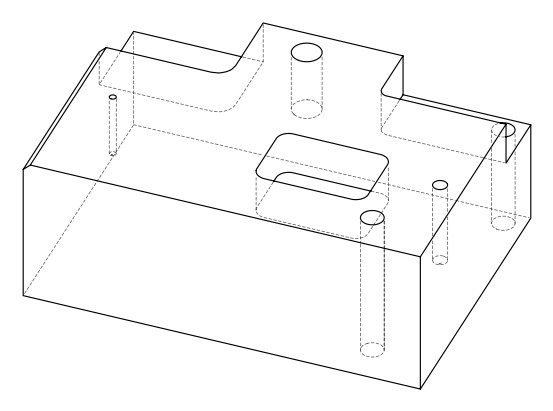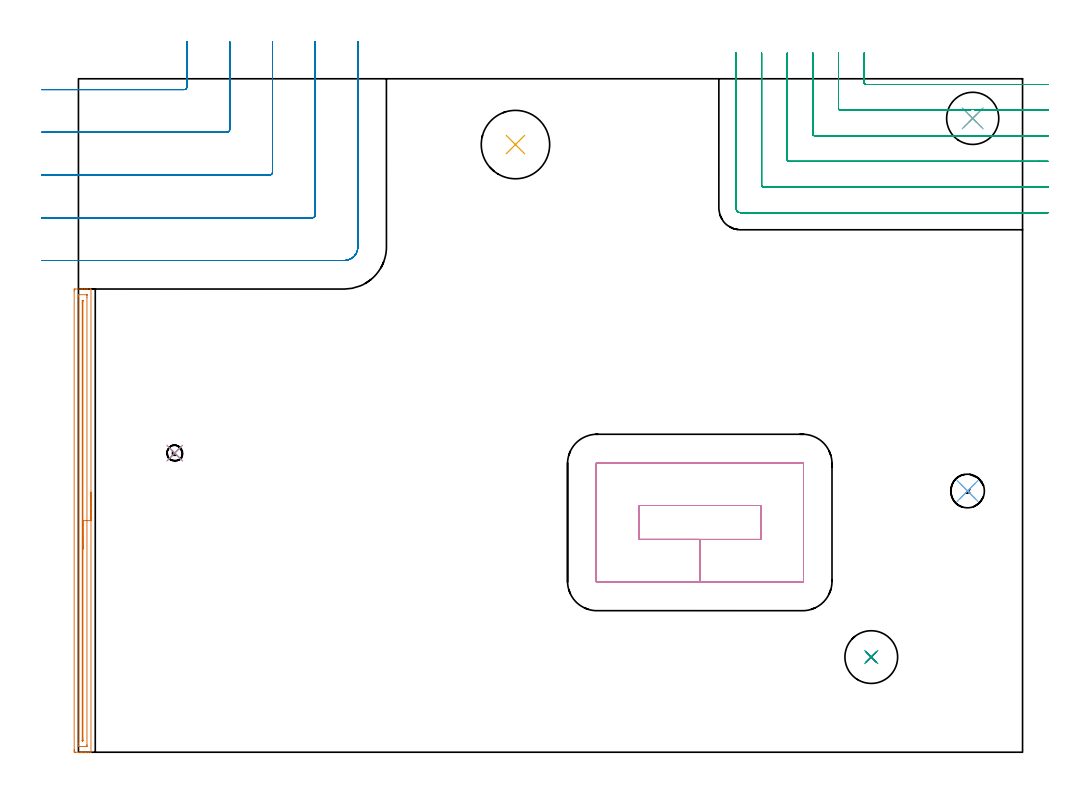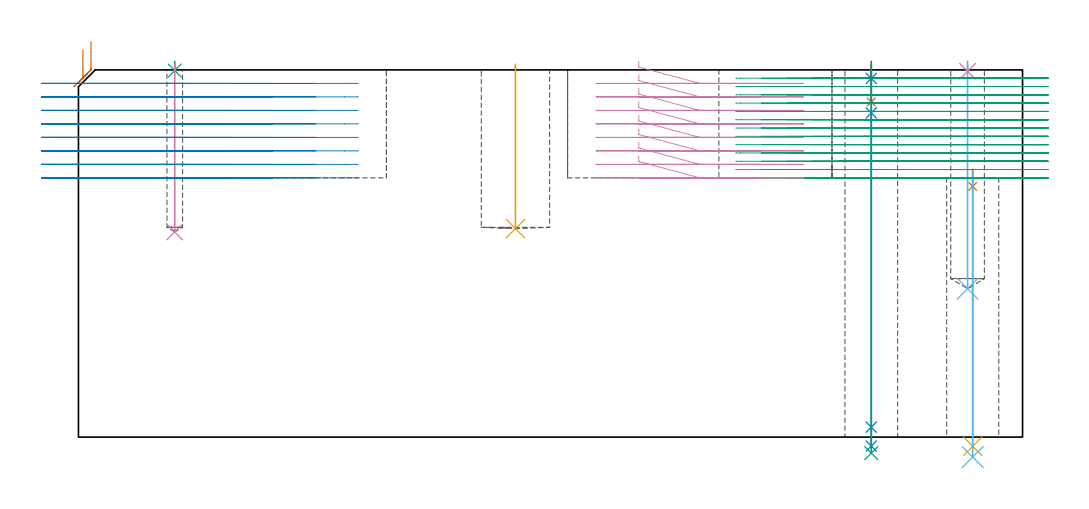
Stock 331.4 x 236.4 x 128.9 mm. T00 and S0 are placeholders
(PLAN: 16 operations, 12 tool changes, 45.9 min)
(1 SPOT_DRILL | STEP1HOLE | NXT0321_9005460120000 | 0.06 min | 4460 mm3)
(2 SPOT_DRILL_1 | STEP1HOLE_1 | NXT0321_9005460120000 | 0.05 min | 183 mm3)
(3 SPOT_DRILL_2 | STEP1POCKET | NXT0321_9005460120000 | 0.03 min | 0 mm3)
(4 SPOT_DRILL_3 | STEP1POCKET_2 | NXT0321_9005460120000 | 0.03 min | 1 mm3)
(5 DRILL_THROUGH_HOLE_INTO_CENTER | STEP1HOLE | NXT0301_065 | 0.39 min | 6162 mm3)
(6 DRILL_TO_ENLARGE_THROUGH_HOLE | STEP1HOLE | UGT0301_252 | 0.41 min | 23242 mm3)
(7 DRILL_BLIND_HOLE_INTO_CENTER | STEP1HOLE_1 | NXT0301_046 | 0.05 min | 363 mm3)
(8 GUN_DRILL_THROUGH_HOLE | STEP1HOLE_1 | UGT0307_003 | 0.62 min | 4532 mm3)
(9 SPADE_DRILL_TO_ENLARGE_THROUGH_HOLE | STEP1HOLE_1 | UGT0306_009 | 0.55 min | 29534 mm3)
(10 DRILL_BLIND_HOLE_INTO_CENTER_1 | STEP1POCKET | UGT0301_450 | 0.24 min | 1312 mm3)
(11 INDEXABLE_INSERT_DRILL_BLIND_HOLE_FROM_SOLID | STEP1POCKET_1 | NXT0302_019 | 0.23 min | 25048 mm3)
(12 DRILL_BLIND_HOLE_INTO_CENTER_2 | STEP1POCKET_2 | UGT0301_228 | 0.32 min | 8125 mm3)
(13 AREA_MILL | FG_CHAMFER_SURFACE | UGT0205_001 | 4.05 min | 2891 mm3)
(14 MILL_CORNER_NOTCH_RECTANGULAR | CORNER_NOTCH_RECTANGULAR | UGT0201_094 | Follow Part, ap 5, ae 75% | 11.27 min | 300542 mm3)
(15 MILL_CORNER_NOTCH_RECTANGULAR_1 | CORNER_NOTCH_RECTANGULAR_1 | NXT0201_011 | Follow Part, ap 3, ae 75% | 20.9 min | 203720 mm3)
(16 MILL_RECTANGULAR_POCKET | POCKET_RECTANGULAR_STRAIGHT | UGT0201_094 | Follow Part, ap 5, ae 75% | 6.65 min | 214272 mm3)
(TOOL NXT0321_9005460120000 | NC Spot Drill, 142deg, 12mm, Carbide, Uncoated | D12 PA142 FL30 Z2)
(TOOL NXT0301_065 | Carbide Drill 9.4mm [860.1-0940-075A1-MM 2214] | D9.4 PA140 FL98 Z2)
(TOOL UGT0301_252 | Twist Drill 18.3 mm | D18.3 PA118 FL135 Z2)
(TOOL NXT0301_046 | Carbide Drill 7.5mm [860.1-0750-038A1-MM 2214] | D7.5 PA140 FL53 Z2)
(TOOL UGT0307_003 | Gun Drill 7 mm | D7 PA130 FL24 Z1)
(TOOL UGT0306_009 | Spade Drill 18.5mm | D18.5 PA132 FL10 Z2)
(TOOL UGT0301_450 | Carbide Drill 5.5 mm | D5.5 PA118 FL57 Z2)
(TOOL NXT0302_019 | Index. Insert Drill 24mm [880-D2400L25-05] | D24 PA176 FL120 Z2)
(TOOL UGT0301_228 | Twist Drill 11.8 mm | D11.8 PA118 FL93 Z2)
(TOOL UGT0205_001 | Chamfer Mill 20 x 3 x 45 deg. | D20 FL50 Z2)
(TOOL UGT0201_094 | End mill 20 mm | D20 FL38 Z4)
(TOOL NXT0201_011 | ENDMILL 12mm [2P460-1200-NA 1630] | D12 FL38 Z6)
(OP 1 SPOT_DRILL)
G17 G21 G94 G90
T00 M6
G54
G17 G0 G90 X313.9 Y222.5 S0 M3
G43 Z138.9 H0
G94 G81 G98 Z88. F250. R94.
G80
M5
M2
(OP 2 SPOT_DRILL_1)
G17 G21 G94 G90
T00 M6
G54
G17 G0 G90 X278.3 Y33.4 S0 M3
G43 Z138.9 H0
G94 G81 G98 Z125.9 F250. R131.9
G80
M5
M2
(OP 3 SPOT_DRILL_2)
G17 G21 G94 G90
T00 M6
G54
G17 G0 G90 X33.8 Y105. S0 M3
G43 Z138.9 H0
G94 G81 G98 Z128.663 F250. R131.9
G80
M5
M2
(OP 4 SPOT_DRILL_3)
G17 G21 G94 G90
T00 M6
G54
G17 G0 G90 X312.1 Y91.7 S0 M3
G43 Z138.9 H0
G94 G81 G98 Z128.392 F250. R131.9
G80
M5
M2
(OP 5 DRILL_THROUGH_HOLE_INTO_CENTER)
G17 G21 G94 G90
T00 M6
G54
G17 G0 G90 X313.9 Y222.5 S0 M3
G43 Z138.9 H1
G94 G73 G98 Z-3.211 F250. Q8.565 R93.
G80
M5
M2
(OP 6 DRILL_TO_ENLARGE_THROUGH_HOLE)
G17 G21 G94 G90
T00 M6
G54
G17 G0 G90 X313.9 Y222.5 S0 M3
G43 Z138.9 H0
G94 G73 G98 Z-6.998 F250. Q16.333 R93.
G80
M5
M2
(OP 7 DRILL_BLIND_HOLE_INTO_CENTER)
G17 G21 G94 G90
T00 M6
G54
G17 G0 G90 X278.3 Y33.4 S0 M3
G43 Z138.9 H1
G94 G81 G98 Z117.65 F250. R130.9
G80
M5
M2
(OP 8 GUN_DRILL_THROUGH_HOLE)
G17 G21 G94 G90
T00 M6
G54
G17 G0 G90 X278.3 Y33.4 M8
G43 Z138.9 H0
Z128.741
S716 M3
G94 G1 Z113.792 F125. M26
G4 X.084
Z3.5 F250.
G4 X.084
Z-3.132 F125.
G4 X.084
M5
M9
G0 Z128.741
Z138.9
M2
(OP 9 SPADE_DRILL_TO_ENLARGE_THROUGH_HOLE)
G17 G21 G94 G90
T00 M6
G54
G17 G0 G90 X278.3 Y33.4 S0 M3
G43 Z138.9 H0
G94 G73 G98 Z-5.618 F250. Q16.815 R130.9
G80
M5
M2
(OP 10 DRILL_BLIND_HOLE_INTO_CENTER_1)
G17 G21 G94 G90
T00 M6
G54
G17 G0 G90 X33.8 Y105. S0 M3
G43 Z138.9 H0
G94 G81 G98 Z72. F250. R130.9
G80
M5
M2
(OP 11 INDEXABLE_INSERT_DRILL_BLIND_HOLE_FROM_SOLID)
G17 G21 G94 G90
T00 M6
G54
G17 G0 G90 X153.4 Y213.3 S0 M3
G43 Z138.9 H1
G94 G81 G98 Z73.2 F250. R130.9
G80
M5
M2
(OP 12 DRILL_BLIND_HOLE_INTO_CENTER_2)
G17 G21 G94 G90
T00 M6
G54
G17 G0 G90 X312.1 Y91.7 S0 M3
G43 Z138.9 H0
G94 G81 G98 Z52.1 F250. R130.9
G80
M5
M2
(OP 13 AREA_MILL)
G17 G21 G94 G90
T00 M6
G54
G17 G0 G90 X4.4 Y91.3 S1061 M3
G43 Z138.9 H0
G94 G1 Y91.262 Z138.028 F250.
Y91.148 Z137.163
Y90.959 Z136.312
Y90.697 Z135.48
Y90.363 Z134.674
Y89.96 Z133.9
Y89.492 Z133.164
Y88.96 Z132.472
Y88.371 Z131.829
Y87.728 Z131.24
Y87.036 Z130.708
Y86.3 Z130.24
Y85.526 Z129.837
Y84.72 Z129.503
Y83.888 Z129.241
Y83.036 Z129.052
Y82.172 Z128.938
Y81.3 Z128.9
Y0.15
X4.397 Y0.01 Z128.888
X4.29 Y0.002 Z128.782
X4.177 Y0. Z128.676
X3.482 Z127.981
X2.91 Z127.409
X2.323 Z126.819
X2.029 Z126.526
X1.45 Z125.947
X1.157 Z125.654
X0.577 Z125.072
X-0.006 Z124.489
X-1.068 Z123.428
X-1.169 Y0.002 Z123.327
X-1.493 Y0.01 Z123.004
X-1.497 Y0.26 Z123.
X-1.5 Y0.596
Y0.934
Y162.004
X-1.498 Y162.34
X-1.493 Y162.59 Z123.004
X-1.169 Y162.6 Z123.327
X0.577 Z125.072
X1.157 Z125.654
X1.45 Z125.947
X2.029 Z126.526
X2.323 Z126.819
X2.91 Z127.409
X3.196 Z127.695
X4.177 Z128.676
X4.29 Y162.598 Z128.782
X4.397 Y162.59 Z128.888
X4.4 Y162.45 Z128.9
Y81.3
X2.986 Z127.486
X2.985 Y2.594 Z127.485
X2.983 Y2.379 Z127.483
X2.979 Y2.042 Z127.479
X2.976 Y2.01 Z127.476
X2.917 Y2.006 Z127.417
X2.818 Y2.002 Z127.318
X2.694 Y2. Z127.194
X0.074 Y2.001 Z124.574
X-0.045 Y2.006 Z124.455
X-0.067 Y2.01 Z124.433
X-0.079 Y2.017 Z124.421
X-0.081 Y2.042 Z124.419
X-0.084 Y2.163 Z124.416
X-0.085 Y2.379 Z124.415
X-0.086 Y3.056 Z124.414
X-0.085 Y160.006 Z124.415
X-0.084 Y160.221 Z124.416
X-0.079 Y160.558 Z124.421
X-0.077 Y160.59 Z124.423
X-0.017 Y160.594 Z124.483
X0.082 Y160.598 Z124.582
X0.206 Y160.6 Z124.706
X2.826 Y160.599 Z127.326
X2.945 Y160.594 Z127.445
X2.967 Y160.59 Z127.467
X2.979 Y160.583 Z127.479
X2.981 Y160.558 Z127.481
X2.984 Y160.437 Z127.484
X2.985 Y160.221 Z127.485
X2.986 Y159.543 Z127.486
Y81.3
X1.572 Z126.072
X1.571 Y4.931 Z126.071
X1.568 Y4.163 Z126.068
X1.566 Y4.044 Z126.066
X1.563 Y4.01 Z126.063
X1.529 Y4.007 Z126.029
X1.45 Y4.003 Z125.95
X1.397 Y4.004 Z125.897
X1.355 Y4.008 Z125.855
X1.335 Y4.012 Z125.835
X1.334 Y4.04 Z125.834
X1.33 Y4.163 Z125.83
X1.329 Y4.286 Z125.829
Y157.67
X1.332 Y158.437 Z125.832
X1.334 Y158.556 Z125.834
X1.337 Y158.59 Z125.837
X1.371 Y158.593 Z125.871
X1.45 Y158.597 Z125.95
X1.503 Y158.596 Z126.003
X1.545 Y158.592 Z126.045
X1.565 Y158.588 Z126.065
X1.566 Y158.561 Z126.066
X1.57 Y158.437 Z126.07
X1.571 Y158.313 Z126.071
X1.572 Y81.3 Z126.072
Y80.428 Z126.11
Y79.564 Z126.223
Y78.712 Z126.412
Y77.88 Z126.675
Y77.074 Z127.008
Y76.3 Z127.411
Y75.564 Z127.88
Y74.872 Z128.411
Y74.229 Z129.
Y73.64 Z129.644
Y73.108 Z130.336
Y72.64 Z131.072
Y72.237 Z131.845
Y71.903 Z132.651
Y71.641 Z133.483
Y71.452 Z134.335
Y71.338 Z135.2
Y71.3 Z136.072
G0 Z138.9
M5
M2
(OP 14 MILL_CORNER_NOTCH_RECTANGULAR)
G17 G21 G94 G90
T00 M6
G54
G17 G0 G90 X-13. Y232.6 S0 M3
G43 Z138.9 H0
Z124.162
G94 G1 X-10. F250.
X37.106 F500.
G3 X38.1 Y233.594 R1.
G1 Y246.4
Y249.4 F250.
G0 Z138.9
X-13. Y217.6
Z124.162
G1 X-10.
X52.105 F500.
G3 X53.1 Y218.595 R1.
G1 Y246.4
Y249.4 F250.
G0 Z138.9
X-13. Y202.6
Z124.162
G1 X-10.
X67.105 F500.
G3 X68.1 Y203.595 R1.
G1 Y246.4
Y249.4 F250.
G0 Z138.9
X-13. Y187.6
Z124.162
G1 X-10.
X82.104 F500.
G3 X83.1 Y188.596 R1.
G1 Y246.4
Y249.4 F250.
G0 Z138.9
X-13. Y172.6
Z124.162
G1 X-10.
X93.3 F500.
G3 X98.1 Y177.4 R4.8
G1 Y246.4
Y249.4 F250.
G0 Z138.9
X-13. Y232.6
Z119.425
G1 X-10.
X37.106 F500.
G3 X38.1 Y233.594 R1.
G1 Y246.4
Y249.4 F250.
G0 Z138.9
X-13. Y217.6
Z119.425
G1 X-10.
X52.105 F500.
G3 X53.1 Y218.595 R1.
G1 Y246.4
Y249.4 F250.
G0 Z138.9
X-13. Y202.6
Z119.425
G1 X-10.
X67.105 F500.
G3 X68.1 Y203.595 R1.
G1 Y246.4
Y249.4 F250.
G0 Z138.9
X-13. Y187.6
Z119.425
G1 X-10.
X82.104 F500.
G3 X83.1 Y188.596 R1.
G1 Y246.4
Y249.4 F250.
G0 Z138.9
X-13. Y172.6
Z119.425
G1 X-10.
X93.3 F500.
G3 X98.1 Y177.4 R4.8
G1 Y246.4
Y249.4 F250.
G0 Z138.9
X-13. Y232.6
Z114.687
G1 X-10.
X37.106 F500.
G3 X38.1 Y233.594 R1.
G1 Y246.4
Y249.4 F250.
G0 Z138.9
X-13. Y217.6
Z114.687
G1 X-10.
X52.105 F500.
G3 X53.1 Y218.595 R1.
G1 Y246.4
Y249.4 F250.
G0 Z138.9
X-13. Y202.6
Z114.687
G1 X-10.
X67.105 F500.
G3 X68.1 Y203.595 R1.
G1 Y246.4
Y249.4 F250.
G0 Z138.9
X-13. Y187.6
Z114.687
G1 X-10.
X82.104 F500.
G3 X83.1 Y188.596 R1.
G1 Y246.4
Y249.4 F250.
G0 Z138.9
X-13. Y172.6
Z114.687
G1 X-10.
X93.3 F500.
G3 X98.1 Y177.4 R4.8
G1 Y246.4
Y249.4 F250.
G0 Z138.9
X-13. Y232.6
Z109.95
G1 X-10.
X37.106 F500.
G3 X38.1 Y233.594 R1.
G1 Y246.4
Y249.4 F250.
G0 Z138.9
X-13. Y217.6
Z109.95
G1 X-10.
X52.105 F500.
G3 X53.1 Y218.595 R1.
G1 Y246.4
Y249.4 F250.
G0 Z138.9
X-13. Y202.6
Z109.95
G1 X-10.
X67.105 F500.
G3 X68.1 Y203.595 R1.
G1 Y246.4
Y249.4 F250.
G0 Z138.9
X-13. Y187.6
Z109.95
G1 X-10.
X82.104 F500.
G3 X83.1 Y188.596 R1.
G1 Y246.4
Y249.4 F250.
G0 Z138.9
X-13. Y172.6
Z109.95
G1 X-10.
X93.3 F500.
G3 X98.1 Y177.4 R4.8
G1 Y246.4
Y249.4 F250.
G0 Z138.9
X-13. Y232.6
Z105.212
G1 X-10.
X37.106 F500.
G3 X38.1 Y233.594 R1.
G1 Y246.4
Y249.4 F250.
G0 Z138.9
X-13. Y217.6
Z105.212
G1 X-10.
X52.105 F500.
G3 X53.1 Y218.595 R1.
G1 Y246.4
Y249.4 F250.
G0 Z138.9
X-13. Y202.6
Z105.212
G1 X-10.
X67.105 F500.
G3 X68.1 Y203.595 R1.
G1 Y246.4
Y249.4 F250.
G0 Z138.9
X-13. Y187.6
Z105.212
G1 X-10.
X82.104 F500.
G3 X83.1 Y188.596 R1.
G1 Y246.4
Y249.4 F250.
G0 Z138.9
X-13. Y172.6
Z105.212
G1 X-10.
X93.3 F500.
G3 X98.1 Y177.4 R4.8
G1 Y246.4
Y249.4 F250.
G0 Z138.9
X-13. Y232.6
Z100.475
G1 X-10.
X37.106 F500.
G3 X38.1 Y233.594 R1.
G1 Y246.4
Y249.4 F250.
G0 Z138.9
X-13. Y217.6
Z100.475
G1 X-10.
X52.105 F500.
G3 X53.1 Y218.595 R1.
G1 Y246.4
Y249.4 F250.
G0 Z138.9
X-13. Y202.6
Z100.475
G1 X-10.
X67.105 F500.
G3 X68.1 Y203.595 R1.
G1 Y246.4
Y249.4 F250.
G0 Z138.9
X-13. Y187.6
Z100.475
G1 X-10.
X82.104 F500.
G3 X83.1 Y188.596 R1.
G1 Y246.4
Y249.4 F250.
G0 Z138.9
X-13. Y172.6
Z100.475
G1 X-10.
X93.3 F500.
G3 X98.1 Y177.4 R4.8
G1 Y246.4
Y249.4 F250.
G0 Z138.9
X-13. Y232.6
Z95.737
G1 X-10.
X37.106 F500.
G3 X38.1 Y233.594 R1.
G1 Y246.4
Y249.4 F250.
G0 Z138.9
X-13. Y217.6
Z95.737
G1 X-10.
X52.105 F500.
G3 X53.1 Y218.595 R1.
G1 Y246.4
Y249.4 F250.
G0 Z138.9
X-13. Y202.6
Z95.737
G1 X-10.
X67.105 F500.
G3 X68.1 Y203.595 R1.
G1 Y246.4
Y249.4 F250.
G0 Z138.9
X-13. Y187.6
Z95.737
G1 X-10.
X82.104 F500.
G3 X83.1 Y188.596 R1.
G1 Y246.4
Y249.4 F250.
G0 Z138.9
X-13. Y172.6
Z95.737
G1 X-10.
X93.3 F500.
G3 X98.1 Y177.4 R4.8
G1 Y246.4
Y249.4 F250.
G0 Z138.9
X-13. Y232.6
Z91.
G1 X-10.
X37.106 F500.
G3 X38.1 Y233.594 R1.
G1 Y246.4
Y249.4 F250.
G0 Z138.9
X-13. Y217.6
Z91.
G1 X-10.
X52.105 F500.
G3 X53.1 Y218.595 R1.
G1 Y246.4
Y249.4 F250.
G0 Z138.9
X-13. Y202.6
Z91.
G1 X-10.
X67.105 F500.
G3 X68.1 Y203.595 R1.
G1 Y246.4
Y249.4 F250.
G0 Z138.9
X-13. Y187.6
Z91.
G1 X-10.
X82.104 F500.
G3 X83.1 Y188.596 R1.
G1 Y246.4
Y249.4 F250.
G0 Z138.9
X-13. Y172.6
Z91.
G1 X-10.
X93.3 F500.
G3 X98.1 Y177.4 R4.8
G1 Y246.4
Y249.4 F250.
G0 Z138.9
M5
M2
(OP 15 MILL_CORNER_NOTCH_RECTANGULAR_1)
G17 G21 G94 G90
T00 M6
G54
G17 G0 G90 X275.8 Y245.4 S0 M3
G43 Z138.9 H1
Z125.985
G94 G1 Y242.4 F250.
Y234.996 F500.
G3 X276.396 Y234.4 R0.6
G1 X337.4
X340.4 F250.
G0 Z138.9
X266.8 Y245.4
Z125.985
G1 Y242.4
Y225.996 F500.
G3 X267.396 Y225.4 R0.6
G1 X312.701
G2 X315.101 Y225.4 R3.161
G1 X337.4
X340.4 F250.
G0 Z138.9
X257.8 Y245.4
Z125.985
G1 Y242.4
Y216.996 F500.
G3 X258.396 Y216.4 R0.6
G1 X337.4
X340.4 F250.
G0 Z138.9
X248.8 Y245.4
Z125.985
G1 Y242.4
Y207.996 F500.
G3 X249.396 Y207.4 R0.6
G1 X337.4
X340.4 F250.
G0 Z138.9
X239.8 Y245.4
Z125.985
G1 Y242.4
Y198.997 F500.
G3 X240.397 Y198.4 R0.6
G1 X337.4
X340.4 F250.
G0 Z138.9
X230.8 Y245.4
Z125.985
G1 Y242.4
Y191. F500.
G3 X232.4 Y189.4 R1.6
G1 X337.4
X340.4 F250.
G0 Z138.9
X275.8 Y245.4
Z123.069
G1 Y242.4
Y234.996 F500.
G3 X276.396 Y234.4 R0.6
G1 X337.4
X340.4 F250.
G0 Z138.9
X266.8 Y245.4
Z123.069
G1 Y242.4
Y225.996 F500.
G3 X267.396 Y225.4 R0.6
G1 X312.701
G2 X315.101 Y225.4 R3.161
G1 X337.4
X340.4 F250.
G0 Z138.9
X257.8 Y245.4
Z123.069
G1 Y242.4
Y216.996 F500.
G3 X258.396 Y216.4 R0.6
G1 X337.4
X340.4 F250.
G0 Z138.9
X248.8 Y245.4
Z123.069
G1 Y242.4
Y207.996 F500.
G3 X249.396 Y207.4 R0.6
G1 X337.4
X340.4 F250.
G0 Z138.9
X239.8 Y245.4
Z123.069
G1 Y242.4
Y198.997 F500.
G3 X240.397 Y198.4 R0.6
G1 X337.4
X340.4 F250.
G0 Z138.9
X230.8 Y245.4
Z123.069
G1 Y242.4
Y191. F500.
G3 X232.4 Y189.4 R1.6
G1 X337.4
X340.4 F250.
G0 Z138.9
X275.8 Y245.4
Z120.154
G1 Y242.4
Y234.996 F500.
G3 X276.396 Y234.4 R0.6
G1 X337.4
X340.4 F250.
G0 Z138.9
X266.8 Y245.4
Z120.154
G1 Y242.4
Y225.996 F500.
G3 X267.396 Y225.4 R0.6
G1 X312.701
G2 X315.101 Y225.4 R3.161
G1 X337.4
X340.4 F250.
G0 Z138.9
X257.8 Y245.4
Z120.154
G1 Y242.4
Y216.996 F500.
G3 X258.396 Y216.4 R0.6
G1 X337.4
X340.4 F250.
G0 Z138.9
X248.8 Y245.4
Z120.154
G1 Y242.4
Y207.996 F500.
G3 X249.396 Y207.4 R0.6
G1 X337.4
X340.4 F250.
G0 Z138.9
X239.8 Y245.4
Z120.154
G1 Y242.4
Y198.997 F500.
G3 X240.397 Y198.4 R0.6
G1 X337.4
X340.4 F250.
G0 Z138.9
X230.8 Y245.4
Z120.154
G1 Y242.4
Y191. F500.
G3 X232.4 Y189.4 R1.6
G1 X337.4
X340.4 F250.
G0 Z138.9
X275.8 Y245.4
Z117.238
G1 Y242.4
Y234.996 F500.
G3 X276.396 Y234.4 R0.6
G1 X337.4
X340.4 F250.
G0 Z138.9
X266.8 Y245.4
Z117.238
G1 Y242.4
Y225.996 F500.
G3 X267.396 Y225.4 R0.6
G1 X312.702
G2 X315.1 Y225.4 R3.161
G1 X337.4
X340.4 F250.
G0 Z138.9
X257.8 Y245.4
Z117.238
G1 Y242.4
Y216.996 F500.
G3 X258.396 Y216.4 R0.6
G1 X337.4
X340.4 F250.
G0 Z138.9
X248.8 Y245.4
Z117.238
G1 Y242.4
Y207.996 F500.
G3 X249.396 Y207.4 R0.6
G1 X337.4
X340.4 F250.
G0 Z138.9
X239.8 Y245.4
Z117.238
G1 Y242.4
Y198.997 F500.
G3 X240.397 Y198.4 R0.6
G1 X337.4
X340.4 F250.
G0 Z138.9
X230.8 Y245.4
Z117.238
G1 Y242.4
Y191. F500.
G3 X232.4 Y189.4 R1.6
G1 X337.4
X340.4 F250.
G0 Z138.9
X275.8 Y245.4
Z114.323
G1 Y242.4
Y234.996 F500.
G3 X276.396 Y234.4 R0.6
G1 X337.4
X340.4 F250.
G0 Z138.9
X266.8 Y245.4
Z114.323
G1 Y242.4
Y225.996 F500.
G3 X267.396 Y225.4 R0.6
G1 X312.702
G2 X315.1 Y225.4 R3.161
G1 X337.4
X340.4 F250.
G0 Z138.9
X257.8 Y245.4
Z114.323
G1 Y242.4
Y216.996 F500.
G3 X258.396 Y216.4 R0.6
G1 X337.4
X340.4 F250.
G0 Z138.9
X248.8 Y245.4
Z114.323
G1 Y242.4
Y207.996 F500.
G3 X249.396 Y207.4 R0.6
G1 X337.4
X340.4 F250.
G0 Z138.9
X239.8 Y245.4
Z114.323
G1 Y242.4
Y198.997 F500.
G3 X240.397 Y198.4 R0.6
G1 X337.4
X340.4 F250.
G0 Z138.9
X230.8 Y245.4
Z114.323
G1 Y242.4
Y191. F500.
G3 X232.4 Y189.4 R1.6
G1 X337.4
X340.4 F250.
G0 Z138.9
X275.8 Y245.4
Z111.408
G1 Y242.4
Y234.996 F500.
G3 X276.396 Y234.4 R0.6
G1 X337.4
X340.4 F250.
G0 Z138.9
X266.8 Y245.4
Z111.408
G1 Y242.4
Y225.996 F500.
G3 X267.396 Y225.4 R0.6
G1 X312.702
G2 X315.101 Y225.4 R3.161
G1 X337.4
X340.4 F250.
G0 Z138.9
X257.8 Y245.4
Z111.408
G1 Y242.4
Y216.996 F500.
G3 X258.396 Y216.4 R0.6
G1 X337.4
X340.4 F250.
G0 Z138.9
X248.8 Y245.4
Z111.408
G1 Y242.4
Y207.996 F500.
G3 X249.396 Y207.4 R0.6
G1 X337.4
X340.4 F250.
G0 Z138.9
X239.8 Y245.4
Z111.408
G1 Y242.4
Y198.997 F500.
G3 X240.397 Y198.4 R0.6
G1 X337.4
X340.4 F250.
G0 Z138.9
X230.8 Y245.4
Z111.408
G1 Y242.4
Y191. F500.
G3 X232.4 Y189.4 R1.6
G1 X337.4
X340.4 F250.
G0 Z138.9
X275.8 Y245.4
Z108.492
G1 Y242.4
Y234.996 F500.
G3 X276.396 Y234.4 R0.6
G1 X337.4
X340.4 F250.
G0 Z138.9
X266.8 Y245.4
Z108.492
G1 Y242.4
Y225.996 F500.
G3 X267.396 Y225.4 R0.6
G1 X312.701
G2 X315.101 Y225.4 R3.161
G1 X337.4
X340.4 F250.
G0 Z138.9
X257.8 Y245.4
Z108.492
G1 Y242.4
Y216.996 F500.
G3 X258.396 Y216.4 R0.6
G1 X337.4
X340.4 F250.
G0 Z138.9
X248.8 Y245.4
Z108.492
G1 Y242.4
Y207.996 F500.
G3 X249.396 Y207.4 R0.6
G1 X337.4
X340.4 F250.
G0 Z138.9
X239.8 Y245.4
Z108.492
G1 Y242.4
Y198.997 F500.
G3 X240.397 Y198.4 R0.6
G1 X337.4
X340.4 F250.
G0 Z138.9
X230.8 Y245.4
Z108.492
G1 Y242.4
Y191. F500.
G3 X232.4 Y189.4 R1.6
G1 X337.4
X340.4 F250.
G0 Z138.9
X275.8 Y245.4
Z105.577
G1 Y242.4
Y234.996 F500.
G3 X276.396 Y234.4 R0.6
G1 X337.4
X340.4 F250.
G0 Z138.9
X266.8 Y245.4
Z105.577
G1 Y242.4
Y225.996 F500.
G3 X267.396 Y225.4 R0.6
G1 X312.701
G2 X315.101 Y225.4 R3.161
G1 X337.4
X340.4 F250.
G0 Z138.9
X257.8 Y245.4
Z105.577
G1 Y242.4
Y216.996 F500.
G3 X258.396 Y216.4 R0.6
G1 X337.4
X340.4 F250.
G0 Z138.9
X248.8 Y245.4
Z105.577
G1 Y242.4
Y207.996 F500.
G3 X249.396 Y207.4 R0.6
G1 X337.4
X340.4 F250.
G0 Z138.9
X239.8 Y245.4
Z105.577
G1 Y242.4
Y198.997 F500.
G3 X240.397 Y198.4 R0.6
G1 X337.4
X340.4 F250.
G0 Z138.9
X230.8 Y245.4
Z105.577
G1 Y242.4
Y191. F500.
G3 X232.4 Y189.4 R1.6
G1 X337.4
X340.4 F250.
G0 Z138.9
X275.8 Y245.4
Z102.662
G1 Y242.4
Y234.996 F500.
G3 X276.396 Y234.4 R0.6
G1 X337.4
X340.4 F250.
G0 Z138.9
X266.8 Y245.4
Z102.662
G1 Y242.4
Y225.996 F500.
G3 X267.396 Y225.4 R0.6
G1 X312.701
G2 X315.101 Y225.4 R3.161
G1 X337.4
X340.4 F250.
G0 Z138.9
X257.8 Y245.4
Z102.662
G1 Y242.4
Y216.996 F500.
G3 X258.396 Y216.4 R0.6
G1 X337.4
X340.4 F250.
G0 Z138.9
X248.8 Y245.4
Z102.662
G1 Y242.4
Y207.996 F500.
G3 X249.396 Y207.4 R0.6
G1 X337.4
X340.4 F250.
G0 Z138.9
X239.8 Y245.4
Z102.662
G1 Y242.4
Y198.997 F500.
G3 X240.397 Y198.4 R0.6
G1 X337.4
X340.4 F250.
G0 Z138.9
X230.8 Y245.4
Z102.662
G1 Y242.4
Y191. F500.
G3 X232.4 Y189.4 R1.6
G1 X337.4
X340.4 F250.
G0 Z138.9
X275.8 Y245.4
Z99.746
G1 Y242.4
Y234.996 F500.
G3 X276.396 Y234.4 R0.6
G1 X337.4
X340.4 F250.
G0 Z138.9
X266.8 Y245.4
Z99.746
G1 Y242.4
Y225.996 F500.
G3 X267.396 Y225.4 R0.6
G1 X312.701
G2 X315.101 Y225.4 R3.161
G1 X337.4
X340.4 F250.
G0 Z138.9
X257.8 Y245.4
Z99.746
G1 Y242.4
Y216.996 F500.
G3 X258.396 Y216.4 R0.6
G1 X337.4
X340.4 F250.
G0 Z138.9
X248.8 Y245.4
Z99.746
G1 Y242.4
Y207.996 F500.
G3 X249.396 Y207.4 R0.6
G1 X337.4
X340.4 F250.
G0 Z138.9
X239.8 Y245.4
Z99.746
G1 Y242.4
Y198.997 F500.
G3 X240.397 Y198.4 R0.6
G1 X337.4
X340.4 F250.
G0 Z138.9
X230.8 Y245.4
Z99.746
G1 Y242.4
Y191. F500.
G3 X232.4 Y189.4 R1.6
G1 X337.4
X340.4 F250.
G0 Z138.9
X275.8 Y245.4
Z96.831
G1 Y242.4
Y234.996 F500.
G3 X276.396 Y234.4 R0.6
G1 X337.4
X340.4 F250.
G0 Z138.9
X266.8 Y245.4
Z96.831
G1 Y242.4
Y225.996 F500.
G3 X267.396 Y225.4 R0.6
G1 X312.701
G2 X315.101 Y225.4 R3.161
G1 X337.4
X340.4 F250.
G0 Z138.9
X257.8 Y245.4
Z96.831
G1 Y242.4
Y216.996 F500.
G3 X258.396 Y216.4 R0.6
G1 X337.4
X340.4 F250.
G0 Z138.9
X248.8 Y245.4
Z96.831
G1 Y242.4
Y207.996 F500.
G3 X249.396 Y207.4 R0.6
G1 X337.4
X340.4 F250.
G0 Z138.9
X239.8 Y245.4
Z96.831
G1 Y242.4
Y198.997 F500.
G3 X240.397 Y198.4 R0.6
G1 X337.4
X340.4 F250.
G0 Z138.9
X230.8 Y245.4
Z96.831
G1 Y242.4
Y191. F500.
G3 X232.4 Y189.4 R1.6
G1 X337.4
X340.4 F250.
G0 Z138.9
X275.8 Y245.4
Z93.915
G1 Y242.4
Y234.996 F500.
G3 X276.396 Y234.4 R0.6
G1 X337.4
X340.4 F250.
G0 Z138.9
X266.8 Y245.4
Z93.915
G1 Y242.4
Y225.996 F500.
G3 X267.396 Y225.4 R0.6
G1 X312.701
G2 X315.101 Y225.4 R3.161
G1 X337.4
X340.4 F250.
G0 Z138.9
X257.8 Y245.4
Z93.915
G1 Y242.4
Y216.996 F500.
G3 X258.396 Y216.4 R0.6
G1 X337.4
X340.4 F250.
G0 Z138.9
X248.8 Y245.4
Z93.915
G1 Y242.4
Y207.996 F500.
G3 X249.396 Y207.4 R0.6
G1 X337.4
X340.4 F250.
G0 Z138.9
X239.8 Y245.4
Z93.915
G1 Y242.4
Y198.997 F500.
G3 X240.397 Y198.4 R0.6
G1 X337.4
X340.4 F250.
G0 Z138.9
X230.8 Y245.4
Z93.915
G1 Y242.4
Y191. F500.
G3 X232.4 Y189.4 R1.6
G1 X337.4
X340.4 F250.
G0 Z138.9
X275.8 Y245.4
Z91.
G1 Y242.4
Y234.996 F500.
G3 X276.396 Y234.4 R0.6
G1 X337.4
X340.4 F250.
G0 Z138.9
X266.8 Y245.4
Z91.
G1 Y242.4
Y225.996 F500.
G3 X267.396 Y225.4 R0.6
G1 X312.701
G2 X315.101 Y225.4 R3.161
G1 X337.4
X340.4 F250.
G0 Z138.9
X257.8 Y245.4
Z91.
G1 Y242.4
Y216.996 F500.
G3 X258.396 Y216.4 R0.6
G1 X337.4
X340.4 F250.
G0 Z138.9
X248.8 Y245.4
Z91.
G1 Y242.4
Y207.996 F500.
G3 X249.396 Y207.4 R0.6
G1 X337.4
X340.4 F250.
G0 Z138.9
X239.8 Y245.4
Z91.
G1 Y242.4
Y198.997 F500.
G3 X240.397 Y198.4 R0.6
G1 X337.4
X340.4 F250.
G0 Z138.9
X230.8 Y245.4
Z91.
G1 Y242.4
Y191. F500.
G3 X232.4 Y189.4 R1.6
G1 X337.4
X340.4 F250.
G0 Z138.9
M5
M2
(OP 16 MILL_RECTANGULAR_POCKET)
G17 G21 G94 G90
T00 M6
G54
G17 G0 G90 X196.7 Y82.177 S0 M3
G43 Z138.9 H0
Z131.9
G94 G1 Y74.7 Z129.897 F250.
X218.1 Z124.162
X239.5 F500.
Y86.6
X196.7
Y74.7
X218.1
Y59.7
X254.2
G3 X254.5 Y60. R0.3
G1 Y101.3
G3 X254.2 Y101.6 R0.3
G1 X182.
G3 X181.7 Y101.3 R0.3
G1 Y60.
G3 X182. Y59.7 R0.3
G1 X218.1
X219.1
G0 X196.7 Y82.177 Z127.162
G1 Y74.7 Z125.159 F250.
X218.1 Z119.425
X239.5 F500.
Y86.6
X196.7
Y74.7
X218.1
Y59.7
X254.2
G3 X254.5 Y60. R0.3
G1 Y101.3
G3 X254.2 Y101.6 R0.3
G1 X182.
G3 X181.7 Y101.3 R0.3
G1 Y60.
G3 X182. Y59.7 R0.3
G1 X218.1
X219.1
G0 X196.7 Y82.177 Z122.425
G1 Y74.7 Z120.422 F250.
X218.1 Z114.687
X239.5 F500.
Y86.6
X196.7
Y74.7
X218.1
Y59.7
X254.2
G3 X254.5 Y60. R0.3
G1 Y101.3
G3 X254.2 Y101.6 R0.3
G1 X182.
G3 X181.7 Y101.3 R0.3
G1 Y60.
G3 X182. Y59.7 R0.3
G1 X218.1
X219.1
G0 X196.7 Y82.177 Z117.687
G1 Y74.7 Z115.684 F250.
X218.1 Z109.95
X239.5 F500.
Y86.6
X196.7
Y74.7
X218.1
Y59.7
X254.2
G3 X254.5 Y60. R0.3
G1 Y101.3
G3 X254.2 Y101.6 R0.3
G1 X182.
G3 X181.7 Y101.3 R0.3
G1 Y60.
G3 X182. Y59.7 R0.3
G1 X218.1
X219.1
G0 X196.7 Y82.177 Z112.95
G1 Y74.7 Z110.947 F250.
X218.1 Z105.212
X239.5 F500.
Y86.6
X196.7
Y74.7
X218.1
Y59.7
X254.2
G3 X254.5 Y60. R0.3
G1 Y101.3
G3 X254.2 Y101.6 R0.3
G1 X182.
G3 X181.7 Y101.3 R0.3
G1 Y60.
G3 X182. Y59.7 R0.3
G1 X218.1
X219.1
G0 X196.7 Y82.177 Z108.212
G1 Y74.7 Z106.209 F250.
X218.1 Z100.475
X239.5 F500.
Y86.6
X196.7
Y74.7
X218.1
Y59.7
X254.2
G3 X254.5 Y60. R0.3
G1 Y101.3
G3 X254.2 Y101.6 R0.3
G1 X182.
G3 X181.7 Y101.3 R0.3
G1 Y60.
G3 X182. Y59.7 R0.3
G1 X218.1
X219.1
G0 X196.7 Y82.177 Z103.475
G1 Y74.7 Z101.472 F250.
X218.1 Z95.737
X239.5 F500.
Y86.6
X196.7
Y74.7
X218.1
Y59.7
X254.2
G3 X254.5 Y60. R0.3
G1 Y101.3
G3 X254.2 Y101.6 R0.3
G1 X182.
G3 X181.7 Y101.3 R0.3
G1 Y60.
G3 X182. Y59.7 R0.3
G1 X218.1
X219.1
G0 X196.7 Y82.177 Z98.737
G1 Y74.7 Z96.734 F250.
X218.1 Z91.
X239.5 F500.
Y86.6
X196.7
Y74.7
X218.1
Y59.7
X254.2
G3 X254.5 Y60. R0.3
G1 Y101.3
G3 X254.2 Y101.6 R0.3
G1 X182.
G3 X181.7 Y101.3 R0.3
G1 Y60.
G3 X182. Y59.7 R0.3
G1 X218.1
X219.1
G0 Z138.9
M5
M2
